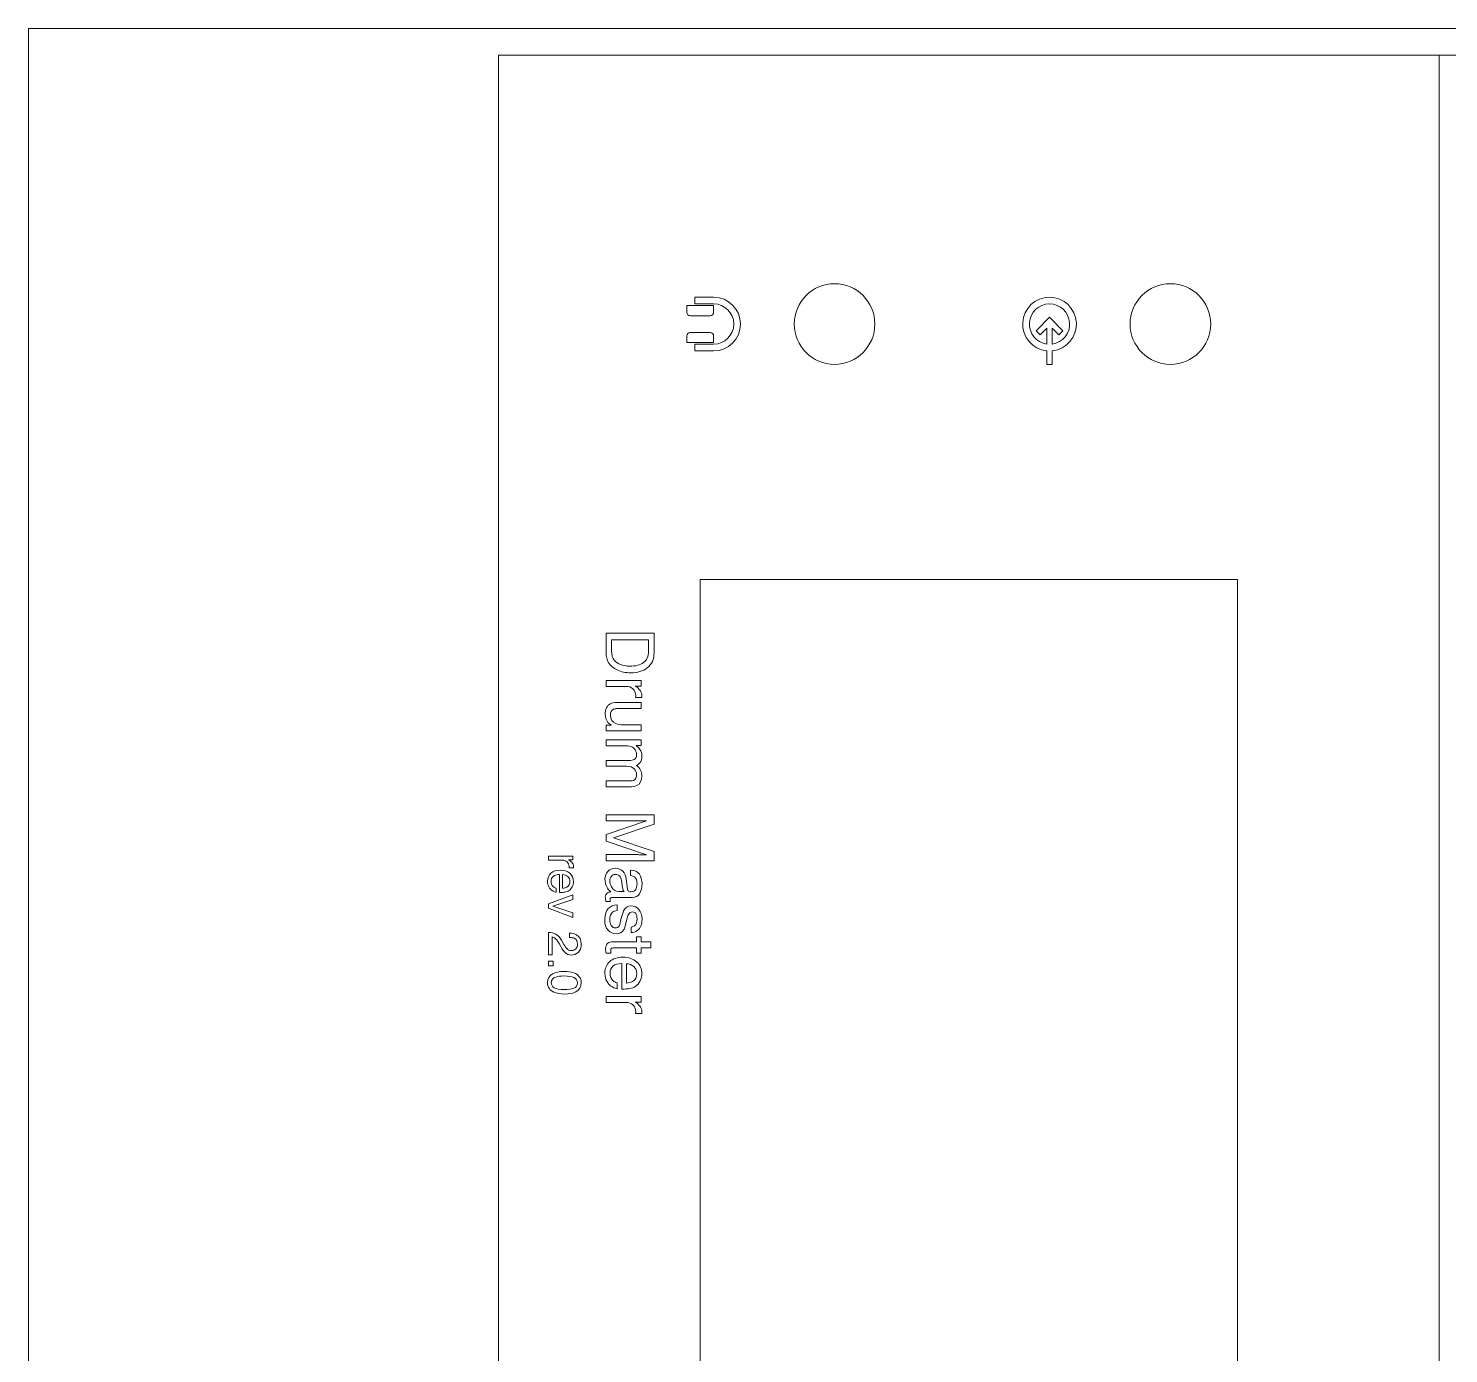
# Model space of a CAD drawing. Header units: millimetres. Extents: x 0 to 209, y -17 to 180.
# Drawn here: x 0 to 105.7, y 81.4 to 180 of the extents above; entities that cross this region are included whole.
import ezdxf

# ---------------------------------------------------------------- set-up
doc = ezdxf.new("R2010")
doc.units = ezdxf.units.MM
for name, color, linetype, lineweight, true_color in [('comments', 30, 'CONTINUOUS', 5, 0xf6921e), ('cutting', 5, 'CONTINUOUS', 5, 0x0000ff), ('engraving', 1, 'CONTINUOUS', 5, 0xff0000)]:
    doc.layers.add(name, color=color, linetype=linetype, lineweight=lineweight, true_color=true_color)

msp = doc.modelspace()

# ---------------------------------------------------------------- linework, layer by layer
at = {"layer": 'comments'}
for p, q in [((180, 180), (0, 180)), ((0, 180), (0, 0))]:
    msp.add_line(p, q, dxfattribs=at)
at = {"layer": 'cutting'}
for p, q in [((105, 178), (35, 178)), ((35, 178), (35, 3)), ((175, 178), (105, 178)), ((105, 178), (105, 3)), ((90, 139), (50, 139)), ((50, 139), (50, 42)), ((90, 42), (90, 139))]:
    msp.add_line(p, q, dxfattribs=at)
for centre in [(60, 158), (85, 158)]:
    msp.add_circle(centre, 3, dxfattribs=at)
at = {"layer": 'engraving'}
for p, q in [((49.6, 160), (51, 160)), ((49.6, 160), (49.6, 159.5)), ((49, 159.37), (49, 158.87)), ((51, 159.37), (49, 159.37)), ((49.25, 158.62), (50.75, 158.62)), ((49.6, 159.5), (51, 159.5)), ((51, 158.87), (51, 159.37)), ((49, 157.12), (49, 156.62)), ((49, 156.62), (51, 156.62)), ((50.75, 157.37), (49.25, 157.37)), ((49.6, 156.5), (51, 156.5)), ((49.6, 156.5), (49.6, 156)), ((51, 156.62), (51, 157.12)), ((49.6, 156), (51, 156)), ((49.6, 156), (49.6, 156)), ((43, 133.56), (43, 135)), ((43, 135), (46.57, 135)), ((46.16, 134.51), (43.41, 134.51)), ((43.41, 134.51), (43.41, 133.65)), ((46.16, 133.66), (46.16, 134.51)), ((46.57, 135), (46.57, 133.55)), ((43, 131.04), (43, 131.47)), ((43, 131.47), (45.6, 131.47)), ((45.6, 131.47), (45.6, 131.06)), ((44.5, 131.04), (43, 131.04)), ((45.6, 131.06), (45.15, 131.06)), ((45.65, 130.21), (45.19, 130.21)), ((43.83, 129.84), (45.6, 129.84)), ((45.6, 129.39), (43.88, 129.39)), ((45.6, 129.84), (45.6, 129.39)), ((43, 127.74), (43, 128.15)), ((43, 128.15), (43.38, 128.15)), ((44.33, 128.18), (45.6, 128.18)), ((45.6, 128.18), (45.6, 127.74)), ((45.6, 127.74), (43, 127.74)), ((43, 126.62), (43, 127.06)), ((43, 127.06), (45.6, 127.06)), ((45.6, 127.06), (45.6, 126.63)), ((44.38, 126.62), (43, 126.62)), ((45.6, 126.63), (45.23, 126.63)), ((43, 125.09), (43, 125.53)), ((43, 125.53), (44.7, 125.53)), ((44.51, 125.09), (43, 125.09)), ((43, 123.56), (43, 124.01)), ((43, 124.01), (44.81, 124.01)), ((44.73, 123.56), (43, 123.56)), ((43, 121.02), (43, 121.48)), ((43, 121.48), (46.57, 121.48)), ((43, 120.01), (46.01, 121.03)), ((45.11, 121.02), (43, 121.02)), ((46.57, 120.79), (43.55, 119.76)), ((46.01, 121.03), (45.9, 121.03)), ((46.57, 121.48), (46.57, 120.79)), ((43, 119.53), (43, 120.01)), ((46.01, 118.51), (43, 119.53)), ((43.55, 119.76), (46.57, 118.74)), ((38.7, 118.11), (38.7, 118.41)), ((38.7, 118.41), (40.53, 118.41)), ((40.53, 118.41), (40.53, 118.12)), ((43, 118.06), (43, 118.52)), ((43, 118.52), (45.11, 118.52)), ((46.57, 118.74), (46.57, 118.06)), ((39.75, 118.11), (38.7, 118.11)), ((40.53, 118.12), (40.21, 118.12)), ((40.56, 117.53), (40.24, 117.53)), ((46.57, 118.06), (43, 118.06)), ((44.81, 116.96), (44.81, 117.37)), ((39.52, 115.7), (39.52, 117.04)), ((39.76, 117.03), (39.76, 116.01)), ((44.19, 116.22), (44.16, 116.49)), ((44.49, 116.68), (44.58, 115.98)), ((38.7, 114.86), (40.53, 115.53)), ((39.28, 116.03), (39.28, 115.73)), ((40.53, 115.53), (40.53, 115.17)), ((44.95, 115.33), (43.45, 115.33)), ((43.97, 115.77), (44.33, 115.77)), ((38.7, 114.53), (38.7, 114.86)), ((40.53, 113.84), (38.7, 114.53)), ((40.53, 115.17), (39.04, 114.69)), ((39.04, 114.69), (40.53, 114.18)), ((40.53, 114.18), (40.53, 113.84)), ((43.31, 115.04), (42.99, 115.04)), ((43.82, 114.77), (43.82, 114.35)), ((44.08, 113.58), (44.17, 113.93)), ((44.57, 113.8), (44.5, 113.51)), ((44.86, 112.71), (44.86, 113.12)), ((38.7, 111.06), (38.7, 112.73)), ((38.99, 112.39), (38.99, 111.06)), ((39.68, 112.16), (39.86, 111.83)), ((40.28, 112.36), (40.28, 112.67)), ((45.25, 112.03), (45.25, 112.39)), ((45.25, 112.39), (45.6, 112.39)), ((45.6, 112.39), (45.6, 112.03)), ((38.99, 111.06), (38.7, 111.06)), ((39.63, 111.68), (39.5, 111.91)), ((43.35, 111.18), (43, 111.18)), ((43.52, 112.03), (45.25, 112.03)), ((45.25, 111.59), (43.55, 111.59)), ((45.25, 111.18), (45.25, 111.59)), ((45.6, 111.18), (45.25, 111.18)), ((45.6, 112.03), (46.33, 112.03)), ((46.33, 111.59), (45.6, 111.59)), ((45.6, 111.59), (45.6, 111.18)), ((46.33, 112.03), (46.33, 111.59)), ((38.7, 110.25), (38.7, 110.6)), ((38.7, 110.6), (39.07, 110.6)), ((39.07, 110.25), (38.7, 110.25)), ((39.07, 110.6), (39.07, 110.25)), ((44.16, 108.51), (44.16, 110.42)), ((44.51, 110.4), (44.51, 108.96)), ((43.82, 108.97), (43.82, 108.54)), ((43, 107.52), (43, 107.96)), ((43, 107.96), (45.6, 107.96)), ((45.6, 107.96), (45.6, 107.54)), ((44.5, 107.52), (43, 107.52)), ((45.6, 107.54), (45.15, 107.54)), ((45.65, 106.69), (45.19, 106.69))]:
    msp.add_line(p, q, dxfattribs=at)
at = {"layer": 'engraving', "color": 1, "true_color": 0xff0000}
for p, q in [((76, 158.5), (75, 157.5)), ((75, 157.5), (75.3, 157.2)), ((75.3, 157.2), (75.8, 157.7)), ((75.8, 157.7), (75.8, 156.51)), ((76, 158.5), (77, 157.5)), ((76.7, 157.2), (76.2, 157.7)), ((76.2, 157.7), (76.2, 156.51)), ((77, 157.5), (76.7, 157.2)), ((75.8, 156.01), (75.8, 155)), ((76.2, 156.01), (76.2, 155)), ((75.8, 155), (75.8, 155)), ((76.2, 155), (75.8, 155)), ((76.2, 155), (76.2, 155))]:
    msp.add_line(p, q, dxfattribs=at)
at = {"layer": 'engraving'}
for centre, radius, start, end in [((51, 158), 2, 270, 90), ((76, 158), 2, 275.7392, 264.2608), ((49.25, 158.87), 0.25, 180, 270), ((50.75, 158.87), 0.25, 270, 0), ((51, 158), 1.5, 270, 90), ((76, 158), 1.5, 277.6623, 262.3377), ((49.25, 157.12), 0.25, 90, 180), ((50.75, 157.12), 0.25, 0, 90)]:
    msp.add_arc(centre, radius, start, end, dxfattribs=at)
for points in [[(43.81, 132.26), (43.27, 132.51), (43, 132.95), (43, 133.56)], [(43.41, 133.65), (43.41, 133.49), (43.43, 133.35), (43.46, 133.25)], [(43.46, 133.25), (43.53, 133.06), (43.65, 132.91), (43.83, 132.79)], [(45.79, 132.81), (46.03, 132.98), (46.16, 133.26), (46.16, 133.66)], [(46.57, 133.55), (46.57, 133.06), (46.4, 132.68), (46.05, 132.41)], [(44.84, 132.05), (44.46, 132.05), (44.12, 132.12), (43.81, 132.26)], [(43.83, 132.79), (43.97, 132.69), (44.16, 132.62), (44.38, 132.58)], [(44.38, 132.58), (44.52, 132.55), (44.64, 132.54), (44.76, 132.54)], [(44.76, 132.54), (45.2, 132.54), (45.54, 132.63), (45.79, 132.81)], [(46.05, 132.41), (45.73, 132.17), (45.33, 132.05), (44.84, 132.05)], [(44.99, 130.86), (44.85, 130.98), (44.68, 131.04), (44.5, 131.04)], [(45.2, 130.35), (45.2, 130.57), (45.13, 130.74), (44.99, 130.86)], [(45.15, 131.06), (45.24, 131.02), (45.35, 130.94), (45.47, 130.81)], [(45.19, 130.21), (45.19, 130.23), (45.2, 130.26), (45.2, 130.28)], [(45.2, 130.28), (45.2, 130.3), (45.2, 130.32), (45.2, 130.35)], [(45.47, 130.81), (45.6, 130.67), (45.66, 130.52), (45.66, 130.35)], [(45.66, 130.31), (45.66, 130.29), (45.65, 130.25), (45.65, 130.21)], [(45.66, 130.35), (45.66, 130.34), (45.66, 130.33), (45.66, 130.31)], [(42.93, 128.97), (42.93, 129.34), (43.05, 129.59), (43.3, 129.73)], [(43.13, 128.36), (43, 128.53), (42.93, 128.73), (42.93, 128.97)], [(43.3, 129.73), (43.43, 129.8), (43.61, 129.84), (43.83, 129.84)], [(43.55, 129.33), (43.39, 129.25), (43.32, 129.1), (43.32, 128.89)], [(43.88, 129.39), (43.74, 129.39), (43.63, 129.37), (43.55, 129.33)], [(43.38, 128.15), (43.29, 128.21), (43.2, 128.28), (43.13, 128.36)], [(43.32, 128.89), (43.32, 128.59), (43.45, 128.38), (43.72, 128.27)], [(43.72, 128.27), (43.87, 128.21), (44.07, 128.18), (44.33, 128.18)], [(45.08, 126.42), (44.95, 126.55), (44.72, 126.62), (44.38, 126.62)], [(45.27, 125.97), (45.27, 126.13), (45.2, 126.28), (45.08, 126.42)], [(45.09, 125.59), (45.21, 125.66), (45.27, 125.79), (45.27, 125.97)], [(45.23, 126.63), (45.36, 126.52), (45.46, 126.43), (45.51, 126.34)], [(45.51, 126.34), (45.61, 126.2), (45.66, 126.04), (45.66, 125.85)], [(45.66, 125.85), (45.66, 125.65), (45.61, 125.48), (45.51, 125.35)], [(45.09, 124.9), (44.98, 125.02), (44.78, 125.09), (44.51, 125.09)], [(44.7, 125.53), (44.88, 125.53), (45, 125.55), (45.09, 125.59)], [(45.26, 124.46), (45.26, 124.63), (45.21, 124.78), (45.09, 124.9)], [(45.51, 125.35), (45.45, 125.28), (45.36, 125.22), (45.25, 125.16)], [(45.25, 125.16), (45.39, 125.06), (45.49, 124.95), (45.56, 124.81)], [(45.56, 124.81), (45.63, 124.68), (45.66, 124.54), (45.66, 124.37)], [(44.81, 124.01), (44.98, 124.01), (45.1, 124.05), (45.17, 124.14)], [(45.17, 124.14), (45.23, 124.23), (45.26, 124.33), (45.26, 124.46)], [(45.66, 124.37), (45.66, 124.02), (45.54, 123.78), (45.28, 123.66)], [(45.28, 123.66), (45.15, 123.59), (44.96, 123.56), (44.73, 123.56)], [(45.5, 121.03), (45.32, 121.02), (45.19, 121.02), (45.11, 121.02)], [(45.9, 121.03), (45.82, 121.03), (45.68, 121.03), (45.5, 121.03)], [(45.11, 118.52), (45.18, 118.52), (45.3, 118.52), (45.47, 118.51)], [(45.47, 118.51), (45.64, 118.51), (45.82, 118.51), (46.01, 118.51)], [(38.89, 117.13), (39.05, 117.29), (39.28, 117.36), (39.58, 117.36)], [(39.58, 117.36), (39.87, 117.36), (40.11, 117.28), (40.29, 117.13)], [(40.09, 117.98), (40, 118.07), (39.88, 118.11), (39.75, 118.11)], [(40.24, 117.63), (40.24, 117.78), (40.19, 117.9), (40.09, 117.98)], [(40.21, 118.12), (40.27, 118.1), (40.35, 118.04), (40.44, 117.95)], [(40.24, 117.58), (40.24, 117.59), (40.24, 117.61), (40.24, 117.63)], [(40.24, 117.53), (40.24, 117.55), (40.24, 117.56), (40.24, 117.58)], [(40.44, 117.95), (40.52, 117.85), (40.57, 117.75), (40.57, 117.63)], [(40.57, 117.6), (40.56, 117.58), (40.56, 117.56), (40.56, 117.53)], [(40.57, 117.63), (40.57, 117.62), (40.57, 117.61), (40.57, 117.6)], [(43.13, 117.27), (43.28, 117.43), (43.46, 117.5), (43.68, 117.5)], [(43.68, 117.5), (43.92, 117.5), (44.11, 117.43), (44.24, 117.28)], [(44.81, 117.37), (45.13, 117.36), (45.35, 117.26), (45.48, 117.06)], [(38.64, 116.55), (38.64, 116.78), (38.72, 116.97), (38.89, 117.13)], [(38.67, 116.3), (38.65, 116.37), (38.64, 116.46), (38.64, 116.55)], [(38.85, 115.96), (38.76, 116.05), (38.7, 116.16), (38.67, 116.3)], [(39.07, 116.9), (38.96, 116.82), (38.9, 116.7), (38.9, 116.53)], [(38.9, 116.53), (38.9, 116.37), (38.96, 116.24), (39.06, 116.14)], [(39.52, 117.04), (39.33, 117.03), (39.18, 116.99), (39.07, 116.9)], [(40.15, 116.88), (40.05, 116.97), (39.92, 117.02), (39.76, 117.03)], [(40.08, 116.1), (40.23, 116.19), (40.3, 116.33), (40.3, 116.52)], [(40.3, 116.52), (40.3, 116.66), (40.25, 116.78), (40.15, 116.88)], [(40.29, 117.13), (40.48, 116.97), (40.57, 116.76), (40.57, 116.5)], [(40.57, 116.5), (40.57, 116.37), (40.54, 116.25), (40.48, 116.13)], [(42.91, 116.68), (42.91, 116.92), (42.99, 117.12), (43.13, 117.27)], [(43.04, 116.13), (42.96, 116.3), (42.91, 116.48), (42.91, 116.68)], [(43.39, 116.91), (43.32, 116.81), (43.28, 116.7), (43.28, 116.58)], [(43.28, 116.58), (43.28, 116.42), (43.32, 116.27), (43.39, 116.13)], [(43.69, 117.04), (43.57, 117.04), (43.47, 117), (43.39, 116.91)], [(44.06, 116.84), (43.98, 116.98), (43.86, 117.04), (43.69, 117.04)], [(44.16, 116.49), (44.14, 116.64), (44.1, 116.76), (44.06, 116.84)], [(44.24, 117.28), (44.38, 117.13), (44.46, 116.93), (44.49, 116.68)], [(45.11, 116.86), (45.04, 116.91), (44.94, 116.94), (44.81, 116.96)], [(45.3, 116.37), (45.3, 116.6), (45.24, 116.76), (45.11, 116.86)], [(45.2, 115.91), (45.26, 116.02), (45.3, 116.17), (45.3, 116.37)], [(45.48, 117.06), (45.6, 116.86), (45.67, 116.62), (45.67, 116.36)], [(45.67, 116.36), (45.67, 116.05), (45.61, 115.8), (45.49, 115.61)], [(39.05, 115.8), (38.97, 115.85), (38.9, 115.9), (38.85, 115.96)], [(39.28, 115.73), (39.21, 115.73), (39.13, 115.76), (39.05, 115.8)], [(39.06, 116.14), (39.12, 116.09), (39.19, 116.05), (39.28, 116.03)], [(39.92, 115.73), (39.83, 115.71), (39.7, 115.7), (39.52, 115.7)], [(39.76, 116.01), (39.89, 116.03), (40, 116.06), (40.08, 116.1)], [(40.24, 115.85), (40.15, 115.79), (40.04, 115.75), (39.92, 115.73)], [(40.48, 116.13), (40.42, 116.01), (40.34, 115.91), (40.24, 115.85)], [(42.94, 115.34), (42.94, 115.49), (43, 115.6), (43.1, 115.67)], [(42.95, 115.19), (42.95, 115.23), (42.94, 115.28), (42.94, 115.34)], [(43.35, 115.74), (43.23, 115.83), (43.13, 115.96), (43.04, 116.13)], [(43.1, 115.67), (43.16, 115.7), (43.24, 115.73), (43.35, 115.74)], [(43.34, 115.3), (43.31, 115.28), (43.3, 115.24), (43.3, 115.18)], [(43.45, 115.33), (43.4, 115.33), (43.37, 115.32), (43.34, 115.3)], [(43.39, 116.13), (43.51, 115.89), (43.7, 115.77), (43.97, 115.77)], [(44.24, 115.97), (44.22, 116.06), (44.2, 116.14), (44.19, 116.22)], [(44.33, 115.77), (44.29, 115.82), (44.26, 115.89), (44.24, 115.97)], [(44.58, 115.98), (44.59, 115.88), (44.63, 115.82), (44.7, 115.78)], [(44.7, 115.78), (44.74, 115.76), (44.8, 115.75), (44.87, 115.75)], [(44.87, 115.75), (45.02, 115.75), (45.13, 115.81), (45.2, 115.91)], [(45.49, 115.61), (45.38, 115.42), (45.19, 115.33), (44.95, 115.33)], [(42.9, 113.69), (42.9, 114.08), (42.99, 114.35), (43.16, 114.51)], [(42.99, 115.04), (42.97, 115.11), (42.96, 115.16), (42.95, 115.19)], [(43.16, 114.51), (43.34, 114.67), (43.56, 114.76), (43.82, 114.77)], [(43.48, 114.24), (43.34, 114.13), (43.27, 113.94), (43.27, 113.67)], [(43.3, 115.18), (43.3, 115.16), (43.3, 115.14), (43.3, 115.12)], [(43.3, 115.12), (43.3, 115.09), (43.31, 115.07), (43.31, 115.04)], [(43.82, 114.35), (43.67, 114.34), (43.56, 114.3), (43.48, 114.24)], [(44.17, 113.93), (44.22, 114.15), (44.29, 114.31), (44.35, 114.42)], [(44.35, 114.42), (44.47, 114.61), (44.64, 114.7), (44.85, 114.7)], [(44.95, 114.25), (44.84, 114.25), (44.75, 114.2), (44.68, 114.09)], [(44.85, 114.7), (45.09, 114.7), (45.29, 114.61), (45.44, 114.43)], [(45.2, 114.13), (45.14, 114.21), (45.06, 114.25), (44.95, 114.25)], [(45.44, 114.43), (45.6, 114.26), (45.67, 114.02), (45.67, 113.72)], [(43.15, 112.89), (42.98, 113.06), (42.9, 113.33), (42.9, 113.69)], [(43.27, 113.67), (43.27, 113.51), (43.31, 113.36), (43.38, 113.24)], [(43.38, 113.24), (43.45, 113.12), (43.56, 113.06), (43.7, 113.06)], [(43.7, 113.06), (43.81, 113.06), (43.9, 113.1), (43.96, 113.2)], [(43.96, 113.2), (43.99, 113.27), (44.03, 113.39), (44.08, 113.58)], [(44.5, 113.51), (44.43, 113.2), (44.35, 112.99), (44.28, 112.88)], [(44.68, 114.09), (44.64, 114.02), (44.6, 113.93), (44.57, 113.8)], [(44.86, 113.12), (44.95, 113.13), (45.04, 113.17), (45.12, 113.23)], [(45.12, 113.23), (45.24, 113.33), (45.3, 113.5), (45.3, 113.75)], [(45.3, 113.75), (45.3, 113.92), (45.27, 114.04), (45.2, 114.13)], [(45.67, 113.72), (45.67, 113.32), (45.56, 113.04), (45.33, 112.87)], [(38.7, 112.73), (38.91, 112.72), (39.1, 112.67), (39.25, 112.6)], [(39.32, 112.17), (39.22, 112.29), (39.11, 112.36), (38.99, 112.39)], [(39.25, 112.6), (39.41, 112.52), (39.55, 112.38), (39.68, 112.16)], [(39.5, 111.91), (39.44, 112.02), (39.38, 112.11), (39.32, 112.17)], [(40.28, 112.67), (40.49, 112.67), (40.66, 112.63), (40.8, 112.55)], [(40.63, 112.29), (40.55, 112.33), (40.43, 112.35), (40.28, 112.36)], [(40.87, 111.85), (40.87, 112.06), (40.79, 112.21), (40.63, 112.29)], [(40.8, 112.55), (41.03, 112.42), (41.15, 112.18), (41.15, 111.85)], [(43.75, 112.62), (43.52, 112.62), (43.32, 112.71), (43.15, 112.89)], [(44.28, 112.88), (44.17, 112.71), (43.99, 112.62), (43.75, 112.62)], [(45.33, 112.87), (45.18, 112.76), (45.02, 112.71), (44.86, 112.71)], [(39.92, 111.25), (39.84, 111.33), (39.74, 111.47), (39.63, 111.68)], [(39.86, 111.83), (39.95, 111.68), (40.02, 111.58), (40.08, 111.52)], [(40.42, 111.04), (40.22, 111.04), (40.06, 111.11), (39.92, 111.25)], [(40.08, 111.52), (40.18, 111.43), (40.28, 111.38), (40.41, 111.38)], [(40.41, 111.38), (40.55, 111.38), (40.66, 111.43), (40.74, 111.51)], [(40.92, 111.24), (40.77, 111.11), (40.6, 111.04), (40.42, 111.04)], [(40.74, 111.51), (40.83, 111.6), (40.87, 111.71), (40.87, 111.85)], [(41.15, 111.85), (41.15, 111.57), (41.07, 111.37), (40.92, 111.24)], [(42.96, 111.51), (42.96, 111.71), (43.01, 111.85), (43.12, 111.93)], [(42.97, 111.33), (42.96, 111.39), (42.96, 111.45), (42.96, 111.51)], [(43, 111.18), (42.99, 111.23), (42.97, 111.28), (42.97, 111.33)], [(43.12, 111.93), (43.22, 112), (43.36, 112.03), (43.52, 112.03)], [(43.36, 111.5), (43.35, 111.47), (43.34, 111.41), (43.34, 111.33)], [(43.34, 111.33), (43.34, 111.31), (43.34, 111.29), (43.34, 111.26)], [(43.34, 111.26), (43.34, 111.24), (43.34, 111.21), (43.35, 111.18)], [(43.55, 111.59), (43.46, 111.59), (43.4, 111.56), (43.36, 111.5)], [(42.91, 109.72), (42.91, 110.05), (43.03, 110.32), (43.26, 110.55)], [(43.26, 110.55), (43.5, 110.77), (43.83, 110.88), (44.25, 110.88)], [(43.53, 110.23), (43.37, 110.11), (43.29, 109.93), (43.29, 109.69)], [(44.16, 110.42), (43.9, 110.41), (43.69, 110.34), (43.53, 110.23)], [(44.25, 110.88), (44.67, 110.88), (45.01, 110.77), (45.27, 110.54)], [(45.06, 110.19), (44.92, 110.32), (44.73, 110.4), (44.51, 110.4)], [(45.28, 109.68), (45.28, 109.88), (45.21, 110.05), (45.06, 110.19)], [(45.27, 110.54), (45.53, 110.32), (45.66, 110.02), (45.66, 109.65)], [(38.64, 108.99), (38.64, 109.28), (38.76, 109.5), (39.02, 109.64)], [(39.1, 108.29), (38.79, 108.43), (38.64, 108.67), (38.64, 108.99)], [(39.26, 109.41), (39.03, 109.33), (38.92, 109.19), (38.92, 108.99)], [(38.92, 108.99), (38.92, 108.83), (38.99, 108.71), (39.13, 108.61)], [(39.02, 109.64), (39.23, 109.76), (39.52, 109.82), (39.87, 109.82)], [(39.86, 109.49), (39.61, 109.49), (39.41, 109.46), (39.26, 109.41)], [(40.61, 109.37), (40.44, 109.45), (40.19, 109.49), (39.86, 109.49)], [(39.87, 109.82), (40.15, 109.82), (40.39, 109.79), (40.59, 109.72)], [(40.59, 109.72), (40.96, 109.58), (41.14, 109.34), (41.14, 108.99)], [(40.6, 108.57), (40.78, 108.64), (40.86, 108.77), (40.86, 108.97)], [(40.86, 108.97), (40.86, 109.15), (40.78, 109.28), (40.61, 109.37)], [(41.14, 108.99), (41.14, 108.67), (41.01, 108.44), (40.75, 108.3)], [(42.95, 109.37), (42.92, 109.47), (42.91, 109.59), (42.91, 109.72)], [(43.21, 108.87), (43.08, 109), (42.99, 109.17), (42.95, 109.37)], [(43.29, 109.69), (43.29, 109.46), (43.36, 109.28), (43.51, 109.14)], [(43.51, 109.14), (43.6, 109.06), (43.7, 109.01), (43.82, 108.97)], [(44.51, 108.96), (44.7, 108.97), (44.85, 109.02), (44.96, 109.08)], [(44.96, 109.08), (45.18, 109.2), (45.28, 109.4), (45.28, 109.68)], [(45.53, 109.12), (45.45, 108.94), (45.33, 108.81), (45.2, 108.72)], [(45.66, 109.65), (45.66, 109.47), (45.62, 109.29), (45.53, 109.12)], [(39.93, 108.14), (39.59, 108.14), (39.32, 108.19), (39.1, 108.29)], [(39.13, 108.61), (39.27, 108.52), (39.53, 108.47), (39.91, 108.47)], [(39.91, 108.47), (40.19, 108.47), (40.42, 108.51), (40.6, 108.57)], [(40.75, 108.3), (40.55, 108.2), (40.28, 108.14), (39.93, 108.14)], [(43.5, 108.66), (43.38, 108.72), (43.28, 108.79), (43.21, 108.87)], [(43.82, 108.54), (43.72, 108.55), (43.61, 108.59), (43.5, 108.66)], [(44.74, 108.55), (44.62, 108.52), (44.42, 108.51), (44.16, 108.51)], [(45.2, 108.72), (45.06, 108.63), (44.91, 108.57), (44.74, 108.55)], [(44.99, 107.34), (44.85, 107.46), (44.68, 107.52), (44.5, 107.52)], [(45.2, 106.83), (45.2, 107.05), (45.13, 107.22), (44.99, 107.34)], [(45.15, 107.54), (45.24, 107.51), (45.35, 107.42), (45.47, 107.29)], [(45.19, 106.69), (45.19, 106.72), (45.2, 106.74), (45.2, 106.76)], [(45.2, 106.76), (45.2, 106.78), (45.2, 106.81), (45.2, 106.83)], [(45.47, 107.29), (45.6, 107.16), (45.66, 107.01), (45.66, 106.83)], [(45.66, 106.79), (45.66, 106.77), (45.65, 106.74), (45.65, 106.69)], [(45.66, 106.83), (45.66, 106.82), (45.66, 106.81), (45.66, 106.79)]]:
    msp.add_open_spline(points, degree=3, dxfattribs=at)

doc.saveas('drawing.dxf')
